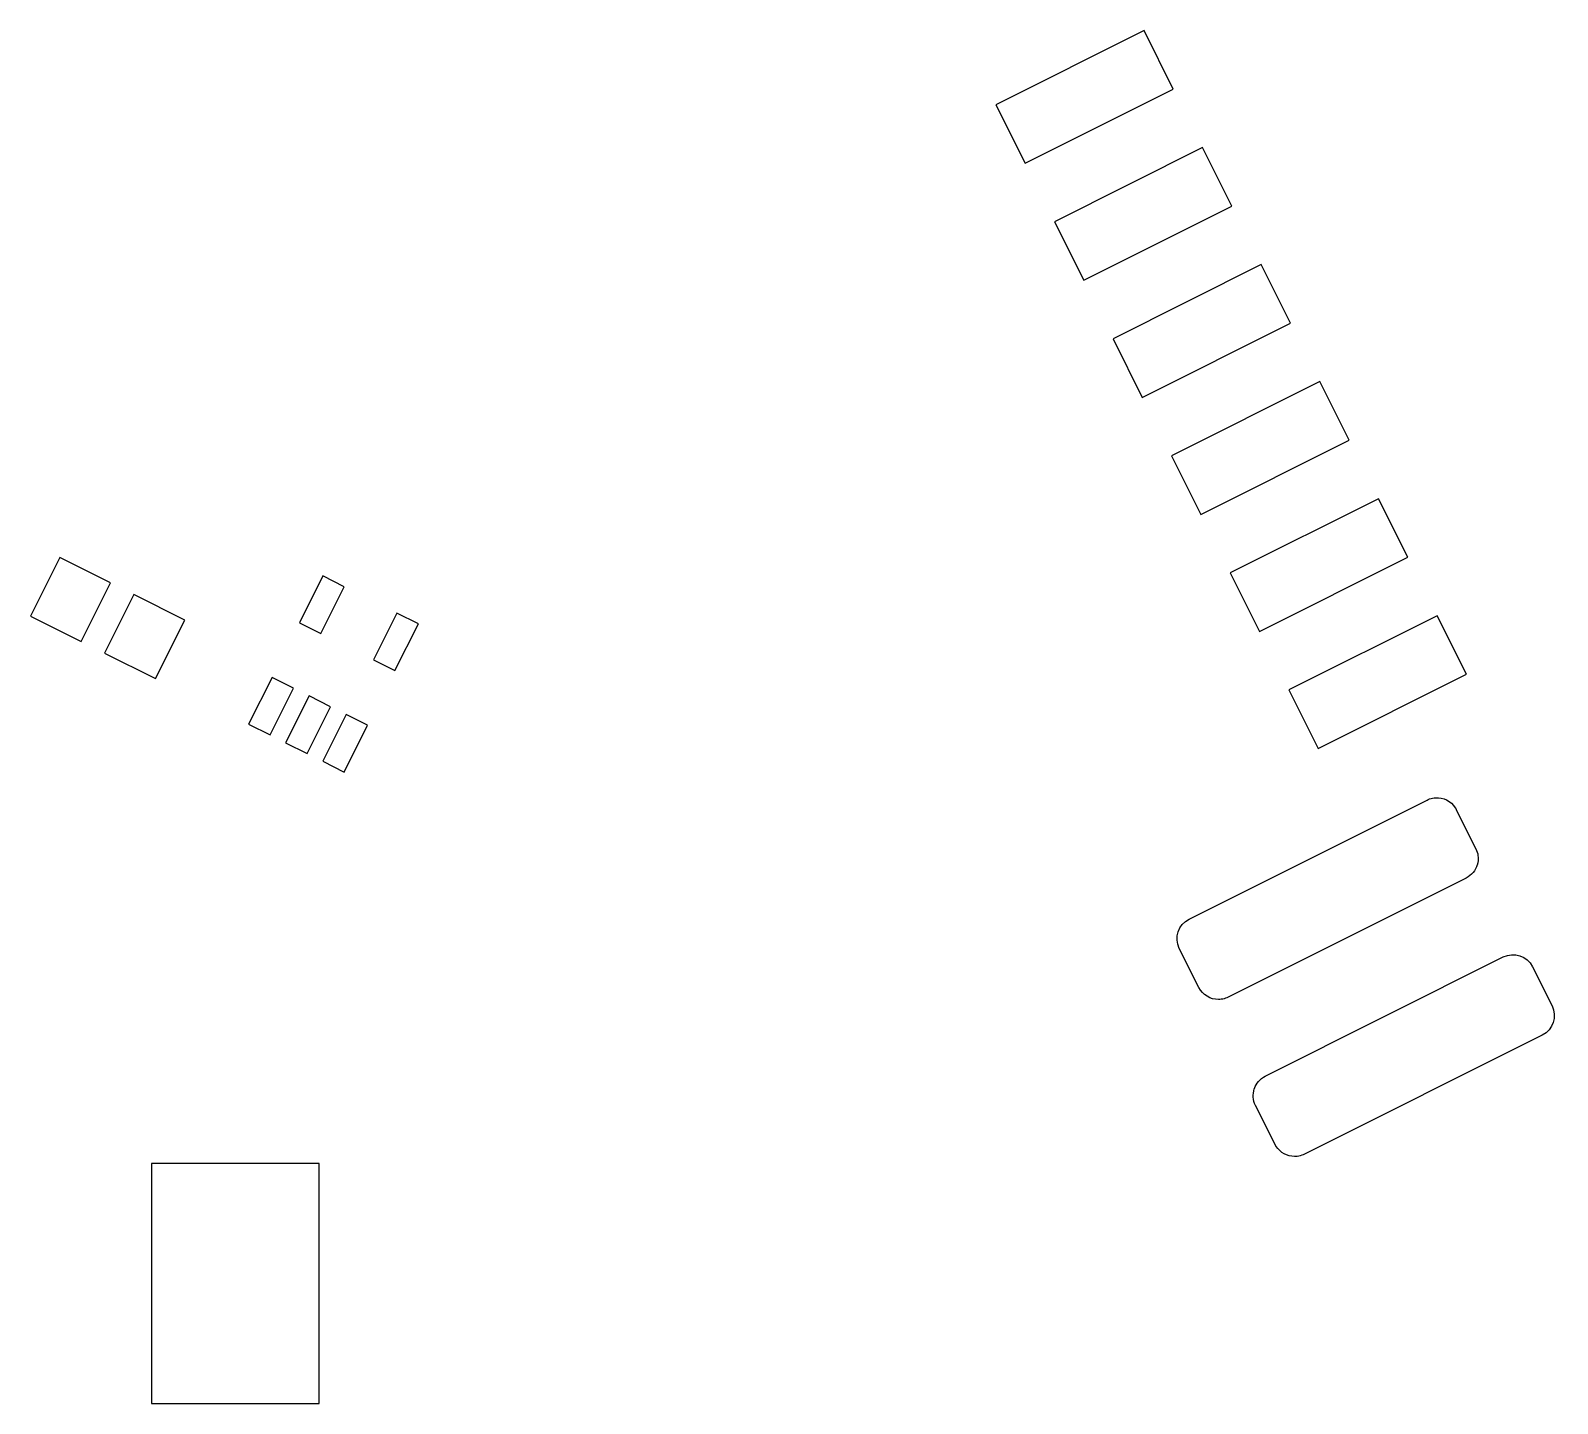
# Model space of a CAD drawing. Header units: inches. Extents: x 70.6 to 139.2, y 124 to 172.9.
# Drawn here: x 104.17 to 139.16, y 123.99 to 155.46 of the extents above; entities that cross this region are included whole.
import ezdxf

# ---------------------------------------------------------------- set-up
doc = ezdxf.new("R2010")
doc.units = ezdxf.units.IN
doc.header["$MEASUREMENT"] = 0

msp = doc.modelspace()

# ---------------------------------------------------------------- linework, layer by layer
at = {"color": 1, "lineweight": -3}
for p, q in [((129.69, 155.461), (126.292, 153.76)), ((130.361, 154.12), (129.69, 155.461)), ((126.963, 152.418), (130.361, 154.12)), ((126.292, 153.76), (126.963, 152.418)), ((131.033, 152.778), (127.635, 151.077)), ((131.705, 151.437), (131.033, 152.778)), ((128.307, 149.736), (131.705, 151.437)), ((127.635, 151.077), (128.307, 149.736)), ((132.376, 150.096), (128.979, 148.394)), ((133.048, 148.754), (132.376, 150.096)), ((129.65, 147.053), (133.048, 148.754)), ((128.979, 148.394), (129.65, 147.053)), ((133.72, 147.413), (130.322, 145.712)), ((134.391, 146.072), (133.72, 147.413)), ((130.994, 144.371), (134.391, 146.072)), ((130.322, 145.712), (130.994, 144.371)), ((135.063, 144.731), (131.665, 143.029)), ((135.735, 143.389), (135.063, 144.731)), ((104.841, 143.382), (104.169, 142.041)), ((106.003, 142.8), (104.841, 143.382)), ((132.337, 141.688), (135.735, 143.389)), ((105.331, 141.458), (106.003, 142.8)), ((110.868, 142.959), (110.331, 141.886)), ((111.36, 142.713), (110.868, 142.959)), ((131.665, 143.029), (132.337, 141.688)), ((106.54, 142.531), (105.868, 141.19)), ((107.702, 141.949), (106.54, 142.531)), ((110.823, 141.64), (111.36, 142.713)), ((112.567, 142.108), (112.03, 141.036)), ((113.059, 141.862), (112.567, 142.108)), ((104.169, 142.041), (105.331, 141.458)), ((107.031, 140.608), (107.702, 141.949)), ((110.331, 141.886), (110.823, 141.64)), ((112.521, 140.789), (113.059, 141.862)), ((136.406, 142.048), (133.009, 140.347)), ((137.078, 140.707), (136.406, 142.048)), ((105.868, 141.19), (107.031, 140.608)), ((112.03, 141.036), (112.521, 140.789)), ((133.68, 139.005), (137.078, 140.707)), ((109.704, 140.635), (109.166, 139.562)), ((109.658, 139.315), (110.196, 140.388)), ((110.196, 140.388), (109.704, 140.635)), ((133.009, 140.347), (133.68, 139.005)), ((110.553, 140.209), (110.016, 139.136)), ((111.045, 139.963), (110.553, 140.209)), ((110.508, 138.89), (111.045, 139.963)), ((111.403, 139.784), (110.866, 138.711)), ((111.895, 139.537), (111.403, 139.784)), ((109.166, 139.562), (109.658, 139.315)), ((111.357, 138.465), (111.895, 139.537)), ((110.016, 139.136), (110.508, 138.89)), ((110.866, 138.711), (111.357, 138.465)), ((110.788, 129.493), (106.938, 129.493)), ((106.938, 129.493), (106.938, 123.992)), ((110.788, 123.992), (110.788, 129.493)), ((106.938, 123.992), (110.788, 123.992))]:
    msp.add_line(p, q, dxfattribs=at)
for points in [[(136.372, 137.877), (136.546, 137.891), (136.723, 137.801), (136.823, 137.645)], [(130.723, 135.094), (130.723, 135.094), (136.175, 137.824), (136.175, 137.824)], [(136.175, 137.824), (136.175, 137.824), (136.176, 137.824), (136.176, 137.824)], [(136.176, 137.824), (136.195, 137.834), (136.215, 137.842), (136.234, 137.849)], [(136.234, 137.849), (136.234, 137.849), (136.234, 137.849), (136.235, 137.849)], [(136.235, 137.849), (136.235, 137.849), (136.235, 137.85), (136.236, 137.85)], [(136.235, 137.849), (136.235, 137.849), (136.235, 137.849), (136.235, 137.849)], [(136.236, 137.85), (136.28, 137.865), (136.326, 137.874), (136.371, 137.877)], [(136.236, 137.85), (136.236, 137.85), (136.236, 137.85), (136.236, 137.85)], [(136.371, 137.877), (136.371, 137.877), (136.371, 137.877), (136.371, 137.877)], [(136.371, 137.877), (136.371, 137.877), (136.372, 137.877), (136.372, 137.877)], [(136.823, 137.645), (136.823, 137.645), (136.823, 137.645), (136.823, 137.645)], [(136.823, 137.645), (136.823, 137.644), (136.823, 137.644), (136.823, 137.644)], [(136.823, 137.644), (136.823, 137.644), (136.823, 137.644), (136.823, 137.644)], [(136.823, 137.644), (136.823, 137.643), (136.824, 137.642), (136.824, 137.643)], [(136.824, 137.643), (136.824, 137.642), (136.824, 137.642), (136.824, 137.642)], [(136.824, 137.642), (136.824, 137.642), (136.824, 137.642), (136.824, 137.642)], [(136.824, 137.642), (136.825, 137.641), (136.825, 137.641), (136.825, 137.641)], [(136.825, 137.641), (136.825, 137.641), (136.825, 137.64), (136.825, 137.64)], [(136.825, 137.64), (136.825, 137.64), (136.826, 137.64), (136.826, 137.639)], [(136.826, 137.639), (136.826, 137.639), (136.826, 137.639), (136.826, 137.639)], [(136.826, 137.639), (136.826, 137.639), (136.826, 137.639), (136.826, 137.638)], [(136.826, 137.638), (136.826, 137.638), (136.826, 137.638), (136.827, 137.638)], [(136.827, 137.638), (136.827, 137.637), (136.827, 137.637), (136.827, 137.637)], [(136.827, 137.637), (136.827, 137.637), (136.827, 137.637), (136.827, 137.637)], [(136.829, 137.635), (136.829, 137.635), (136.829, 137.634), (136.829, 137.634)], [(136.829, 137.634), (136.829, 137.634), (136.829, 137.634), (136.829, 137.634)], [(136.829, 137.634), (136.83, 137.633), (136.83, 137.633), (136.83, 137.633)], [(136.83, 137.633), (136.83, 137.633), (136.83, 137.633), (136.83, 137.633)], [(136.83, 137.633), (136.83, 137.633), (136.83, 137.633), (136.831, 137.632)], [(136.831, 137.632), (136.831, 137.632), (136.831, 137.631), (136.831, 137.631)], [(136.831, 137.631), (136.831, 137.631), (136.831, 137.631), (136.831, 137.631)], [(136.831, 137.631), (136.831, 137.631), (136.831, 137.631), (136.831, 137.63)], [(136.831, 137.63), (136.831, 137.63), (136.832, 137.63), (136.832, 137.629)], [(136.832, 137.629), (136.832, 137.629), (136.832, 137.629), (136.832, 137.629)], [(136.832, 137.629), (136.832, 137.629), (136.832, 137.629), (136.832, 137.628)], [(136.832, 137.628), (136.832, 137.628), (136.832, 137.628), (136.832, 137.628)], [(136.832, 137.628), (136.833, 137.628), (136.833, 137.628), (136.833, 137.627)], [(136.833, 137.627), (136.833, 137.627), (136.833, 137.627), (136.833, 137.627)], [(136.833, 137.627), (136.833, 137.627), (136.833, 137.627), (136.833, 137.626)], [(136.833, 137.626), (136.833, 137.626), (136.834, 137.626), (136.834, 137.625)], [(136.834, 137.625), (136.834, 137.625), (136.834, 137.625), (136.834, 137.625)], [(136.834, 137.625), (136.834, 137.625), (136.835, 137.624), (136.835, 137.623)], [(136.835, 137.623), (136.835, 137.623), (136.835, 137.623), (136.835, 137.623)], [(136.835, 137.623), (136.836, 137.623), (136.836, 137.622), (136.837, 137.621)], [(136.837, 137.621), (136.837, 137.621), (136.837, 137.621), (136.837, 137.621)], [(136.837, 137.621), (136.837, 137.62), (136.837, 137.62), (136.837, 137.62)], [(136.837, 137.62), (136.837, 137.62), (136.837, 137.62), (136.837, 137.62)], [(136.837, 137.62), (136.837, 137.619), (136.838, 137.619), (136.838, 137.618)], [(136.838, 137.618), (136.838, 137.618), (136.838, 137.618), (136.838, 137.618)], [(136.838, 137.618), (136.838, 137.618), (136.838, 137.618), (136.839, 137.617)], [(136.839, 137.617), (136.839, 137.617), (136.839, 137.617), (136.839, 137.617)], [(136.839, 137.617), (136.839, 137.617), (136.839, 137.617), (136.839, 137.617)], [(136.839, 137.617), (136.839, 137.617), (136.839, 137.616), (136.839, 137.616)], [(136.839, 137.616), (136.839, 137.616), (136.84, 137.616), (136.84, 137.616)], [(136.84, 137.616), (136.84, 137.615), (136.84, 137.615), (136.84, 137.615)], [(136.84, 137.615), (136.84, 137.615), (136.84, 137.615), (136.84, 137.615)], [(136.84, 137.615), (136.84, 137.615), (136.84, 137.614), (136.84, 137.614)], [(136.84, 137.614), (136.84, 137.614), (136.841, 137.614), (136.841, 137.614)], [(136.841, 137.614), (136.841, 137.614), (136.84, 137.614), (136.841, 137.613)], [(136.841, 137.613), (136.841, 137.613), (136.841, 137.613), (136.841, 137.612)], [(136.841, 137.612), (136.841, 137.612), (136.842, 137.612), (136.842, 137.612)], [(136.842, 137.612), (136.842, 137.612), (136.842, 137.612), (136.842, 137.612)], [(136.842, 137.612), (136.842, 137.611), (136.842, 137.611), (136.842, 137.611)], [(136.842, 137.611), (136.842, 137.611), (136.842, 137.611), (136.842, 137.611)], [(136.842, 137.611), (136.842, 137.61), (136.843, 137.61), (136.843, 137.61)], [(136.843, 137.61), (136.843, 137.61), (136.842, 137.609), (136.843, 137.609)], [(136.843, 137.609), (136.843, 137.608), (136.843, 137.608), (136.843, 137.608)], [(136.843, 137.608), (136.843, 137.608), (136.844, 137.608), (136.844, 137.608)], [(136.844, 137.608), (136.844, 137.608), (136.844, 137.608), (136.844, 137.607)], [(136.844, 137.607), (136.844, 137.607), (136.844, 137.606), (136.844, 137.606)], [(136.844, 137.606), (136.844, 137.606), (136.845, 137.606), (136.845, 137.606)], [(136.845, 137.606), (136.845, 137.606), (136.845, 137.606), (136.845, 137.605)], [(136.845, 137.605), (136.845, 137.605), (136.845, 137.604), (136.845, 137.604)], [(136.845, 137.604), (136.845, 137.604), (136.846, 137.604), (136.846, 137.604)], [(136.846, 137.604), (136.846, 137.604), (136.846, 137.603), (136.846, 137.603)], [(136.846, 137.603), (136.846, 137.603), (136.846, 137.603), (136.846, 137.603)], [(136.846, 137.603), (136.846, 137.603), (136.846, 137.603), (136.846, 137.602)], [(136.846, 137.602), (136.846, 137.602), (136.846, 137.602), (136.847, 137.601)], [(136.847, 137.601), (136.847, 137.601), (137.295, 136.707), (137.295, 136.707)], [(137.295, 136.707), (137.295, 136.707), (137.295, 136.707), (137.295, 136.707)], [(137.295, 136.707), (137.295, 136.707), (137.295, 136.707), (137.295, 136.707)], [(137.295, 136.707), (137.346, 136.605), (137.359, 136.493), (137.339, 136.388)], [(137.326, 136.336), (137.287, 136.21), (137.199, 136.1), (137.072, 136.036)], [(137.328, 136.345), (137.327, 136.342), (137.326, 136.339), (137.326, 136.336)], [(137.326, 136.336), (137.326, 136.336), (137.326, 136.336), (137.326, 136.336)], [(137.329, 136.346), (137.329, 136.346), (137.328, 136.346), (137.328, 136.346)], [(137.328, 136.346), (137.328, 136.346), (137.328, 136.346), (137.328, 136.346)], [(137.328, 136.346), (137.328, 136.346), (137.328, 136.345), (137.328, 136.345)], [(137.328, 136.345), (137.328, 136.345), (137.328, 136.345), (137.328, 136.345)], [(137.33, 136.35), (137.33, 136.35), (137.329, 136.35), (137.329, 136.349)], [(137.329, 136.349), (137.329, 136.349), (137.329, 136.349), (137.329, 136.349)], [(137.329, 136.349), (137.329, 136.349), (137.329, 136.349), (137.329, 136.349)], [(137.329, 136.349), (137.329, 136.349), (137.329, 136.349), (137.329, 136.349)], [(137.329, 136.349), (137.329, 136.348), (137.329, 136.348), (137.329, 136.348)], [(137.329, 136.348), (137.329, 136.348), (137.329, 136.348), (137.329, 136.348)], [(137.329, 136.348), (137.329, 136.348), (137.329, 136.347), (137.329, 136.347)], [(137.329, 136.347), (137.329, 136.347), (137.329, 136.347), (137.329, 136.347)], [(137.329, 136.347), (137.329, 136.347), (137.329, 136.347), (137.329, 136.347)], [(137.329, 136.347), (137.329, 136.347), (137.329, 136.347), (137.329, 136.346)], [(137.331, 136.354), (137.331, 136.354), (137.33, 136.353), (137.33, 136.353)], [(137.33, 136.353), (137.33, 136.353), (137.33, 136.353), (137.33, 136.353)], [(137.33, 136.353), (137.33, 136.353), (137.33, 136.352), (137.33, 136.352)], [(137.33, 136.352), (137.33, 136.352), (137.33, 136.352), (137.33, 136.352)], [(137.33, 136.352), (137.33, 136.352), (137.33, 136.352), (137.33, 136.352)], [(137.33, 136.352), (137.33, 136.351), (137.33, 136.351), (137.33, 136.351)], [(137.33, 136.351), (137.33, 136.351), (137.33, 136.351), (137.33, 136.351)], [(137.33, 136.351), (137.33, 136.351), (137.33, 136.351), (137.33, 136.351)], [(137.33, 136.351), (137.33, 136.35), (137.33, 136.35), (137.33, 136.35)], [(137.33, 136.35), (137.33, 136.35), (137.33, 136.35), (137.33, 136.35)], [(137.332, 136.358), (137.332, 136.357), (137.331, 136.357), (137.331, 136.357)], [(137.331, 136.357), (137.331, 136.357), (137.331, 136.357), (137.331, 136.357)], [(137.331, 136.357), (137.331, 136.357), (137.331, 136.357), (137.331, 136.357)], [(137.331, 136.357), (137.331, 136.356), (137.331, 136.356), (137.331, 136.356)], [(137.331, 136.356), (137.331, 136.356), (137.331, 136.356), (137.331, 136.356)], [(137.331, 136.356), (137.331, 136.356), (137.331, 136.356), (137.331, 136.355)], [(137.331, 136.355), (137.331, 136.355), (137.331, 136.355), (137.331, 136.355)], [(137.331, 136.355), (137.331, 136.355), (137.331, 136.354), (137.331, 136.354)], [(137.331, 136.354), (137.331, 136.354), (137.331, 136.354), (137.331, 136.354)], [(137.331, 136.354), (137.331, 136.354), (137.331, 136.354), (137.331, 136.354)], [(137.333, 136.36), (137.333, 136.36), (137.332, 136.36), (137.332, 136.36)], [(137.332, 136.36), (137.332, 136.36), (137.332, 136.359), (137.332, 136.359)], [(137.332, 136.359), (137.332, 136.359), (137.332, 136.359), (137.332, 136.359)], [(137.332, 136.359), (137.332, 136.359), (137.332, 136.359), (137.332, 136.359)], [(137.332, 136.359), (137.332, 136.359), (137.332, 136.358), (137.332, 136.358)], [(137.332, 136.358), (137.332, 136.358), (137.332, 136.358), (137.332, 136.358)], [(137.332, 136.358), (137.332, 136.358), (137.332, 136.358), (137.332, 136.358)], [(137.334, 136.364), (137.333, 136.364), (137.333, 136.364), (137.333, 136.364)], [(137.333, 136.364), (137.333, 136.363), (137.333, 136.363), (137.333, 136.363)], [(137.333, 136.363), (137.333, 136.363), (137.333, 136.363), (137.333, 136.363)], [(137.333, 136.362), (137.333, 136.362), (137.333, 136.362), (137.333, 136.361)], [(137.333, 136.361), (137.333, 136.361), (137.333, 136.361), (137.333, 136.361)], [(137.333, 136.361), (137.333, 136.361), (137.333, 136.361), (137.333, 136.361)], [(137.333, 136.361), (137.333, 136.361), (137.333, 136.36), (137.333, 136.36)], [(137.334, 136.368), (137.334, 136.368), (137.334, 136.368), (137.334, 136.367)], [(137.334, 136.367), (137.334, 136.367), (137.334, 136.368), (137.334, 136.367)], [(137.334, 136.367), (137.334, 136.367), (137.334, 136.367), (137.334, 136.366)], [(137.334, 136.366), (137.334, 136.366), (137.334, 136.366), (137.334, 136.366)], [(137.334, 136.366), (137.334, 136.366), (137.334, 136.365), (137.334, 136.365)], [(137.334, 136.365), (137.334, 136.365), (137.334, 136.365), (137.334, 136.365)], [(137.334, 136.365), (137.334, 136.365), (137.334, 136.364), (137.334, 136.364)], [(137.334, 136.364), (137.334, 136.364), (137.334, 136.364), (137.334, 136.364)], [(137.336, 136.373), (137.336, 136.373), (137.336, 136.373), (137.335, 136.373)], [(137.335, 136.373), (137.335, 136.373), (137.335, 136.373), (137.335, 136.372)], [(137.335, 136.372), (137.335, 136.372), (137.335, 136.372), (137.335, 136.372)], [(137.335, 136.372), (137.335, 136.372), (137.335, 136.372), (137.335, 136.372)], [(137.335, 136.372), (137.335, 136.372), (137.335, 136.371), (137.335, 136.371)], [(137.335, 136.371), (137.335, 136.371), (137.335, 136.371), (137.335, 136.371)], [(137.335, 136.371), (137.335, 136.371), (137.335, 136.371), (137.335, 136.371)], [(137.335, 136.371), (137.335, 136.371), (137.335, 136.37), (137.335, 136.37)], [(137.335, 136.37), (137.335, 136.37), (137.335, 136.37), (137.335, 136.37)], [(137.335, 136.37), (137.335, 136.37), (137.335, 136.37), (137.335, 136.37)], [(137.335, 136.37), (137.335, 136.369), (137.335, 136.369), (137.335, 136.369)], [(137.335, 136.369), (137.335, 136.369), (137.335, 136.369), (137.335, 136.369)], [(137.337, 136.378), (137.337, 136.378), (137.336, 136.378), (137.336, 136.377)], [(137.336, 136.377), (137.336, 136.377), (137.336, 136.377), (137.336, 136.377)], [(137.336, 136.377), (137.336, 136.377), (137.336, 136.377), (137.336, 136.377)], [(137.336, 136.377), (137.336, 136.377), (137.336, 136.376), (137.336, 136.376)], [(137.336, 136.376), (137.336, 136.376), (137.336, 136.376), (137.336, 136.376)], [(137.336, 136.376), (137.336, 136.376), (137.336, 136.375), (137.336, 136.375)], [(137.336, 136.375), (137.336, 136.375), (137.336, 136.375), (137.336, 136.375)], [(137.336, 136.375), (137.336, 136.375), (137.336, 136.375), (137.336, 136.375)], [(137.336, 136.375), (137.336, 136.374), (137.336, 136.374), (137.336, 136.374)], [(137.336, 136.374), (137.336, 136.374), (137.336, 136.374), (137.336, 136.374)], [(137.336, 136.374), (137.336, 136.374), (137.336, 136.374), (137.336, 136.374)], [(137.336, 136.374), (137.336, 136.373), (137.336, 136.373), (137.336, 136.373)], [(137.338, 136.383), (137.338, 136.382), (137.337, 136.382), (137.337, 136.382)], [(137.337, 136.382), (137.337, 136.382), (137.337, 136.382), (137.337, 136.382)], [(137.337, 136.382), (137.337, 136.382), (137.337, 136.381), (137.337, 136.381)], [(137.337, 136.381), (137.337, 136.381), (137.337, 136.381), (137.337, 136.381)], [(137.337, 136.381), (137.337, 136.381), (137.337, 136.381), (137.337, 136.381)], [(137.337, 136.381), (137.337, 136.38), (137.337, 136.38), (137.337, 136.38)], [(137.337, 136.38), (137.337, 136.38), (137.337, 136.38), (137.337, 136.38)], [(137.337, 136.38), (137.337, 136.38), (137.337, 136.38), (137.337, 136.38)], [(137.337, 136.38), (137.337, 136.379), (137.337, 136.379), (137.337, 136.379)], [(137.337, 136.379), (137.337, 136.379), (137.337, 136.379), (137.337, 136.379)], [(137.337, 136.379), (137.337, 136.379), (137.337, 136.379), (137.337, 136.378)], [(137.337, 136.378), (137.337, 136.378), (137.337, 136.378), (137.337, 136.378)], [(137.337, 136.378), (137.337, 136.378), (137.337, 136.378), (137.337, 136.378)], [(137.339, 136.388), (137.339, 136.388), (137.338, 136.387), (137.338, 136.387)], [(137.338, 136.387), (137.338, 136.387), (137.338, 136.387), (137.338, 136.387)], [(137.338, 136.387), (137.338, 136.387), (137.338, 136.387), (137.338, 136.387)], [(137.338, 136.387), (137.338, 136.387), (137.338, 136.386), (137.338, 136.386)], [(137.338, 136.386), (137.338, 136.386), (137.338, 136.386), (137.338, 136.385)], [(137.338, 136.385), (137.338, 136.385), (137.338, 136.385), (137.338, 136.385)], [(137.338, 136.385), (137.338, 136.385), (137.338, 136.385), (137.338, 136.385)], [(137.338, 136.385), (137.338, 136.385), (137.338, 136.385), (137.338, 136.385)], [(137.338, 136.385), (137.338, 136.384), (137.338, 136.384), (137.338, 136.384)], [(137.338, 136.384), (137.338, 136.384), (137.338, 136.384), (137.338, 136.384)], [(137.338, 136.384), (137.338, 136.384), (137.338, 136.384), (137.338, 136.383)], [(137.338, 136.383), (137.338, 136.383), (137.338, 136.383), (137.338, 136.383)], [(137.338, 136.383), (137.338, 136.383), (137.338, 136.383), (137.338, 136.383)], [(137.338, 136.383), (137.338, 136.383), (137.338, 136.383), (137.338, 136.383)], [(137.339, 136.388), (137.339, 136.388), (137.339, 136.388), (137.339, 136.388)], [(137.072, 136.036), (137.072, 136.036), (131.618, 133.306), (131.618, 133.306)], [(130.498, 134.422), (130.375, 134.669), (130.475, 134.97), (130.722, 135.093)], [(130.722, 135.093), (130.722, 135.093), (130.722, 135.094), (130.723, 135.094)], [(130.946, 133.528), (130.946, 133.528), (130.498, 134.422), (130.498, 134.422)], [(132.469, 131.494), (132.469, 131.494), (137.922, 134.226), (137.922, 134.226)], [(137.922, 134.226), (138.169, 134.348), (138.469, 134.25), (138.593, 134.003)], [(138.593, 134.003), (138.593, 134.002), (138.594, 134.002), (138.594, 134.001)], [(138.594, 134.001), (138.594, 134.001), (139.041, 133.108), (139.041, 133.108)], [(131.394, 133.252), (131.211, 133.252), (131.034, 133.353), (130.946, 133.528)], [(131.425, 133.253), (131.415, 133.252), (131.404, 133.252), (131.394, 133.252)], [(131.558, 133.28), (131.514, 133.265), (131.47, 133.256), (131.425, 133.253)], [(131.425, 133.253), (131.425, 133.253), (131.425, 133.253), (131.425, 133.253)], [(131.425, 133.253), (131.425, 133.253), (131.425, 133.253), (131.425, 133.253)], [(131.559, 133.28), (131.558, 133.28), (131.558, 133.28), (131.558, 133.28)], [(131.558, 133.28), (131.558, 133.28), (131.558, 133.28), (131.558, 133.28)], [(131.56, 133.28), (131.56, 133.28), (131.559, 133.28), (131.559, 133.28)], [(131.559, 133.28), (131.559, 133.28), (131.559, 133.28), (131.559, 133.28)], [(131.617, 133.305), (131.599, 133.296), (131.58, 133.287), (131.56, 133.28)], [(131.56, 133.28), (131.56, 133.28), (131.56, 133.28), (131.56, 133.28)], [(131.618, 133.306), (131.618, 133.305), (131.618, 133.305), (131.617, 133.305)], [(139.041, 133.108), (139.165, 132.861), (139.065, 132.561), (138.818, 132.437)], [(138.817, 132.437), (138.817, 132.437), (133.365, 129.706), (133.365, 129.706)], [(138.818, 132.437), (138.818, 132.437), (138.817, 132.437), (138.817, 132.437)], [(132.22, 131.213), (132.262, 131.331), (132.347, 131.433), (132.468, 131.494)], [(132.468, 131.494), (132.468, 131.494), (132.469, 131.494), (132.469, 131.494)], [(132.245, 130.823), (132.184, 130.945), (132.177, 131.081), (132.216, 131.201)], [(132.216, 131.201), (132.216, 131.201), (132.216, 131.201), (132.217, 131.201)], [(132.217, 131.203), (132.218, 131.205), (132.218, 131.207), (132.219, 131.208)], [(132.217, 131.202), (132.217, 131.202), (132.217, 131.203), (132.217, 131.203)], [(132.217, 131.203), (132.217, 131.203), (132.217, 131.203), (132.217, 131.203)], [(132.217, 131.201), (132.217, 131.201), (132.217, 131.202), (132.217, 131.202)], [(132.217, 131.202), (132.217, 131.202), (132.217, 131.202), (132.217, 131.202)], [(132.219, 131.21), (132.219, 131.21), (132.219, 131.21), (132.219, 131.211)], [(132.219, 131.211), (132.219, 131.211), (132.219, 131.211), (132.22, 131.211)], [(132.219, 131.209), (132.219, 131.209), (132.219, 131.21), (132.219, 131.21)], [(132.219, 131.21), (132.219, 131.21), (132.219, 131.21), (132.219, 131.21)], [(132.219, 131.208), (132.219, 131.209), (132.219, 131.209), (132.219, 131.209)], [(132.219, 131.209), (132.219, 131.209), (132.219, 131.209), (132.219, 131.209)], [(132.219, 131.208), (132.219, 131.208), (132.219, 131.208), (132.219, 131.208)], [(132.22, 131.212), (132.22, 131.212), (132.22, 131.212), (132.22, 131.213)], [(132.22, 131.213), (132.22, 131.213), (132.22, 131.213), (132.22, 131.213)], [(132.22, 131.211), (132.22, 131.211), (132.22, 131.212), (132.22, 131.212)], [(132.22, 131.212), (132.22, 131.212), (132.22, 131.212), (132.22, 131.212)], [(132.22, 131.211), (132.22, 131.211), (132.22, 131.211), (132.22, 131.211)], [(132.22, 131.211), (132.22, 131.211), (132.22, 131.211), (132.22, 131.211)], [(132.693, 129.929), (132.693, 129.929), (132.245, 130.823), (132.245, 130.823)], [(132.245, 130.823), (132.245, 130.823), (132.245, 130.823), (132.245, 130.823)], [(132.245, 130.823), (132.245, 130.823), (132.245, 130.823), (132.245, 130.823)], [(132.693, 129.928), (132.693, 129.928), (132.694, 129.928), (132.693, 129.929)], [(132.694, 129.927), (132.693, 129.928), (132.693, 129.928), (132.693, 129.928)], [(132.694, 129.926), (132.694, 129.927), (132.694, 129.927), (132.694, 129.927)], [(132.694, 129.927), (132.694, 129.927), (132.694, 129.927), (132.694, 129.927)], [(132.695, 129.925), (132.695, 129.925), (132.694, 129.925), (132.695, 129.926)], [(132.695, 129.926), (132.694, 129.926), (132.694, 129.926), (132.694, 129.926)], [(132.694, 129.926), (132.694, 129.926), (132.694, 129.926), (132.694, 129.926)], [(132.695, 129.924), (132.695, 129.924), (132.695, 129.924), (132.695, 129.925)], [(132.696, 129.924), (132.695, 129.924), (132.695, 129.924), (132.695, 129.924)], [(132.696, 129.922), (132.696, 129.922), (132.696, 129.922), (132.696, 129.924)], [(132.696, 129.921), (132.696, 129.922), (132.696, 129.922), (132.696, 129.922)], [(132.696, 129.922), (132.696, 129.922), (132.696, 129.922), (132.696, 129.922)], [(132.697, 129.921), (132.697, 129.921), (132.697, 129.921), (132.696, 129.921)], [(132.697, 129.92), (132.697, 129.92), (132.697, 129.92), (132.697, 129.921)], [(132.698, 129.919), (132.698, 129.919), (132.698, 129.919), (132.697, 129.92)], [(132.697, 129.92), (132.697, 129.92), (132.697, 129.92), (132.697, 129.92)], [(132.699, 129.918), (132.699, 129.918), (132.698, 129.918), (132.698, 129.919)], [(132.698, 129.919), (132.698, 129.919), (132.698, 129.919), (132.698, 129.919)], [(132.699, 129.917), (132.699, 129.917), (132.7, 129.916), (132.699, 129.918)], [(132.699, 129.918), (132.699, 129.918), (132.699, 129.918), (132.699, 129.918)], [(132.7, 129.916), (132.7, 129.916), (132.699, 129.916), (132.699, 129.917)], [(132.7, 129.915), (132.7, 129.915), (132.7, 129.915), (132.7, 129.916)], [(132.7, 129.916), (132.7, 129.916), (132.7, 129.916), (132.7, 129.916)], [(132.701, 129.914), (132.701, 129.914), (132.7, 129.915), (132.7, 129.915)], [(132.7, 129.915), (132.7, 129.915), (132.7, 129.915), (132.7, 129.915)], [(132.701, 129.913), (132.701, 129.913), (132.701, 129.914), (132.701, 129.914)], [(132.701, 129.914), (132.701, 129.914), (132.701, 129.914), (132.701, 129.914)], [(132.702, 129.912), (132.702, 129.912), (132.702, 129.912), (132.701, 129.913)], [(132.701, 129.913), (132.701, 129.913), (132.701, 129.913), (132.701, 129.913)], [(132.702, 129.911), (132.702, 129.911), (132.702, 129.911), (132.702, 129.912)], [(132.702, 129.912), (132.702, 129.912), (132.702, 129.912), (132.702, 129.912)], [(132.703, 129.91), (132.703, 129.91), (132.703, 129.91), (132.702, 129.911)], [(132.702, 129.911), (132.702, 129.911), (132.702, 129.911), (132.702, 129.911)], [(132.705, 129.907), (132.704, 129.908), (132.703, 129.909), (132.703, 129.91)], [(132.703, 129.91), (132.703, 129.91), (132.703, 129.91), (132.703, 129.91)], [(132.706, 129.905), (132.705, 129.906), (132.705, 129.906), (132.705, 129.907)], [(132.705, 129.907), (132.705, 129.907), (132.705, 129.907), (132.705, 129.907)], [(132.706, 129.904), (132.706, 129.904), (132.706, 129.904), (132.706, 129.905)], [(132.706, 129.905), (132.706, 129.905), (132.706, 129.905), (132.706, 129.905)], [(132.707, 129.903), (132.707, 129.903), (132.706, 129.904), (132.706, 129.904)], [(132.707, 129.902), (132.707, 129.902), (132.707, 129.902), (132.707, 129.903)], [(132.707, 129.903), (132.707, 129.903), (132.707, 129.903), (132.707, 129.903)], [(132.708, 129.901), (132.708, 129.901), (132.707, 129.901), (132.707, 129.902)], [(132.707, 129.902), (132.707, 129.902), (132.707, 129.902), (132.707, 129.902)], [(132.709, 129.9), (132.709, 129.9), (132.708, 129.9), (132.708, 129.901)], [(132.708, 129.901), (132.708, 129.901), (132.708, 129.901), (132.708, 129.901)], [(132.709, 129.899), (132.709, 129.899), (132.709, 129.899), (132.709, 129.9)], [(132.709, 129.9), (132.709, 129.9), (132.709, 129.9), (132.709, 129.9)], [(132.71, 129.898), (132.71, 129.898), (132.71, 129.897), (132.709, 129.899)], [(132.709, 129.899), (132.709, 129.899), (132.709, 129.899), (132.709, 129.899)], [(132.71, 129.897), (132.71, 129.897), (132.71, 129.898), (132.71, 129.898)], [(132.711, 129.897), (132.71, 129.897), (132.71, 129.897), (132.71, 129.897)], [(132.711, 129.896), (132.711, 129.896), (132.711, 129.897), (132.711, 129.897)], [(132.711, 129.895), (132.711, 129.895), (132.711, 129.896), (132.711, 129.896)], [(132.712, 129.894), (132.712, 129.894), (132.713, 129.894), (132.711, 129.895)], [(132.713, 129.893), (132.712, 129.894), (132.712, 129.894), (132.712, 129.894)], [(132.712, 129.894), (132.712, 129.894), (132.712, 129.894), (132.712, 129.894)], [(132.713, 129.892), (132.713, 129.892), (132.713, 129.893), (132.713, 129.893)], [(132.713, 129.893), (132.713, 129.893), (132.713, 129.893), (132.713, 129.893)], [(132.714, 129.891), (132.714, 129.891), (132.714, 129.891), (132.713, 129.892)], [(132.714, 129.89), (132.714, 129.89), (132.714, 129.89), (132.714, 129.891)], [(132.714, 129.891), (132.714, 129.891), (132.714, 129.891), (132.714, 129.891)], [(132.715, 129.889), (132.715, 129.889), (132.714, 129.89), (132.715, 129.89)], [(132.715, 129.89), (132.715, 129.89), (132.714, 129.89), (132.714, 129.89)], [(132.715, 129.888), (132.715, 129.888), (132.715, 129.889), (132.715, 129.889)], [(132.716, 129.888), (132.716, 129.888), (132.716, 129.888), (132.715, 129.888)], [(132.717, 129.887), (132.716, 129.887), (132.716, 129.887), (132.716, 129.888)], [(132.717, 129.886), (132.717, 129.886), (132.717, 129.886), (132.717, 129.887)], [(132.717, 129.887), (132.717, 129.887), (132.717, 129.887), (132.717, 129.887)], [(133.14, 129.653), (132.973, 129.653), (132.811, 129.737), (132.717, 129.886)], [(132.717, 129.886), (132.717, 129.886), (132.717, 129.886), (132.717, 129.886)], [(133.168, 129.654), (133.159, 129.653), (133.149, 129.653), (133.14, 129.653)], [(133.169, 129.654), (133.168, 129.654), (133.168, 129.654), (133.168, 129.654)], [(133.168, 129.654), (133.168, 129.654), (133.168, 129.654), (133.168, 129.654)], [(133.304, 129.681), (133.259, 129.665), (133.214, 129.656), (133.169, 129.654)], [(133.305, 129.681), (133.305, 129.681), (133.305, 129.681), (133.304, 129.681)], [(133.304, 129.681), (133.304, 129.681), (133.304, 129.681), (133.304, 129.681)], [(133.306, 129.681), (133.306, 129.681), (133.306, 129.681), (133.305, 129.681)], [(133.305, 129.681), (133.305, 129.681), (133.305, 129.681), (133.305, 129.681)], [(133.364, 129.706), (133.345, 129.696), (133.325, 129.688), (133.306, 129.681)], [(133.365, 129.706), (133.364, 129.706), (133.364, 129.706), (133.364, 129.706)]]:
    msp.add_open_spline(points, degree=3, dxfattribs=at)
for points, knots in [([(136.827, 137.637), (136.827, 137.636), (136.828, 137.636), (136.828, 137.636), (136.828, 137.636), (136.827, 137.636), (136.829, 137.635)], [29, 29, 29, 29, 30, 30, 30, 31, 31, 31, 31]), ([(137.333, 136.363), (137.333, 136.362), (137.333, 136.363), (137.333, 136.362), (137.333, 136.362), (137.333, 136.362), (137.333, 136.362)], [154, 154, 154, 154, 155, 155, 155, 156, 156, 156, 156]), ([(137.335, 136.369), (137.335, 136.369), (137.334, 136.369), (137.334, 136.368), (137.334, 136.368), (137.334, 136.368), (137.334, 136.368)], [141, 141, 141, 141, 142, 142, 142, 143, 143, 143, 143])]:
    msp.add_open_spline(points, degree=3, knots=knots, dxfattribs=at)

doc.saveas('drawing.dxf')
